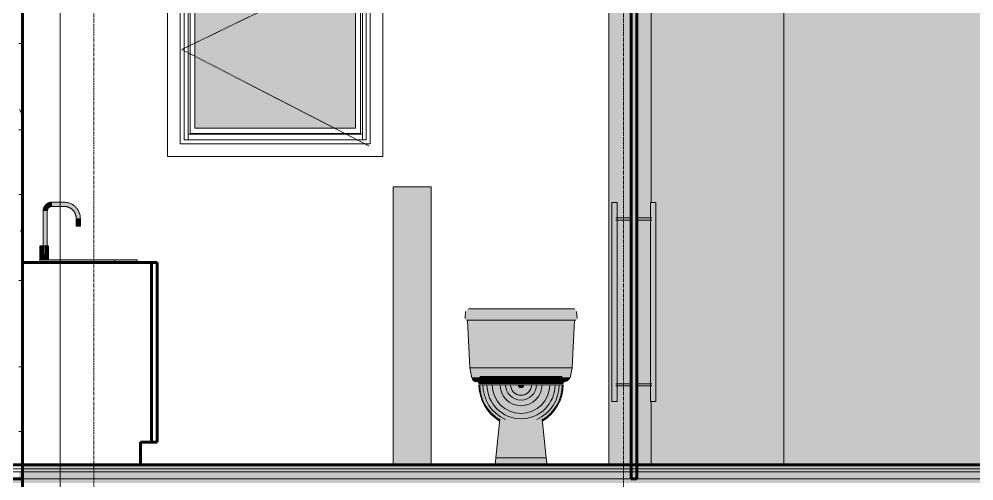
# Model space of a CAD drawing. Header units: inches. Extents: x -3207 to -1923, y -226 to 478.
# Drawn here: x -2540.9 to -2371, y 146.9 to 229.1 of the extents above; entities that cross this region are included whole.
import ezdxf

# ---------------------------------------------------------------- set-up
doc = ezdxf.new("R2010")
doc.units = ezdxf.units.IN
doc.header["$MEASUREMENT"] = 0
doc.linetypes.add('Dash 1_16_', pattern=[0.125, 0.0625, -0.0625])
doc.linetypes.add('Grid Line 1_2_', pattern=[0.875, 0.5, -0.125, 0.125, -0.125])
for name, color, linetype, lineweight in [('A-DOOR', 31, 'Continuous', 18), ('A-DOOR-1', 31, 'Continuous', 60), ('A-DOOR-2', 31, 'Continuous', 9), ('A-FLOR', 192, 'Continuous', 18), ('A-FLOR-1', 192, 'Continuous', 60), ('A-FLOR-LEVL-1', 51, 'Grid Line 1_2_', 9), ('A-FLOR-MCUT', 51, 'Continuous', 18), ('A-FLOR-PATT-1', 8, 'Continuous', 9), ('A-GLAZ', 151, 'Continuous', 18), ('A-GLAZ-1', 151, 'Continuous', 9), ('A-GLAZ-3', 151, 'Dash 1_16_', 9), ('A-WALL-PATT-1', 111, 'Continuous', 9), ('G-ANNO-SYMB-1', 111, 'Continuous', 9), ('I-WALL', 2, 'Continuous', 18), ('I-WALL-1', 2, 'Continuous', 60), ('P-SANR-FIXT', 6, 'Continuous', 9), ('Q-CASE', 31, 'Continuous', 9), ('Q-CASE-1', 31, 'Continuous', 60), ('S-GRID-1', 1, 'Grid Line 1_2_', 9)]:
    doc.layers.add(name, color=color, linetype=linetype, lineweight=lineweight)
pattern_1 = [(0, (-2625.466, 124.937), (0, 2.399), []), (315, (-2625.466, 124.937), (2.398506, 0), [3.393, -3.393]), (45, (-2625.466, 124.937), (2.398506, 0), [3.393, -3.393])]

# ---------------------------------------------------------------- blocks, each defined once
blk = doc.blocks.new('OD_CW_Base Cabinet - OD_CW_Base Cabinet-2149682-Section 12')
at = {"layer": 'Q-CASE-1'}
for p, q in [((-2517.34, 185.75), (-2540.34, 185.75)), ((-2540.34, 185.75), (-2540.34, 149.75)), ((-2516.34, 185.75), (-2517.34, 185.75)), ((-2517.34, 185.75), (-2517.34, 153.75)), ((-2517.34, 153.75), (-2517.34, 185.75)), ((-2516.34, 153.75), (-2516.34, 185.75)), ((-2519.34, 149.75), (-2519.34, 153.75)), ((-2519.34, 153.75), (-2517.34, 153.75)), ((-2517.34, 153.75), (-2516.34, 153.75)), ((-2540.34, 149.75), (-2519.34, 149.75))]:
    blk.add_line(p, q, dxfattribs=at)
blk = doc.blocks.new('M_Sink Vanity-Square - 500 x 440mm-2318085-Section 12')
at = {"layer": 'P-SANR-FIXT'}
for points in [[(-2536.65, 194.94), (-2535.9, 194.94), (-2535.79, 195.34), (-2535.49, 195.64), (-2535.09, 195.75), (-2535.09, 196.5), (-2535.87, 196.29), (-2536.44, 195.72), (-2536.61, 195.08)], [(-2532.9, 195.75), (-2532.9, 196.5), (-2535.09, 196.5), (-2535.09, 195.75), (-2533.24, 195.75)], [(-2530.06, 193.62), (-2530.02, 193.62), (-2530.24, 194.73), (-2530.88, 195.67), (-2531.82, 196.29), (-2532.9, 196.5), (-2532.9, 195.75), (-2532.05, 195.56), (-2531.38, 195.1), (-2530.94, 194.44), (-2530.77, 193.62), (-2530.17, 193.62)], [(-2536.09, 188.75), (-2535.9, 188.75), (-2535.9, 194.94), (-2536.65, 194.94), (-2536.64, 188.75), (-2536.11, 188.75)], [(-2530.4, 192.25), (-2530.02, 192.25), (-2530.02, 193.62), (-2530.77, 193.62), (-2530.77, 192.25), (-2530.48, 192.25)], [(-2537.21, 186.74), (-2536.46, 186.74), (-2536.47, 188.75), (-2537.19, 188.75), (-2537.21, 186.84)], [(-2535.71, 186.74), (-2535.73, 188.75), (-2536.46, 188.75), (-2536.46, 186.74), (-2535.73, 186.74)], [(-2536.31, 186.25), (-2535.71, 186.25), (-2535.73, 186.74), (-2537.21, 186.74), (-2537.19, 186.25), (-2536.42, 186.25)], [(-2537.21, 185.75), (-2534.71, 185.75), (-2534.71, 186.25), (-2537.21, 186.25)], [(-2524.15, 185.75), (-2523.89, 185.75), (-2523.89, 186.25), (-2534.71, 186.25), (-2534.71, 185.75), (-2528.7, 185.75)], [(-2521.14, 185.75), (-2519.89, 185.75), (-2519.89, 186.25), (-2523.89, 186.25), (-2523.89, 185.75), (-2521.24, 185.75)]]:
    blk.add_hatch(color=256, dxfattribs=at).paths.add_polyline_path(points, flags=0)
for p, q in [((-2532.9, 196.5), (-2535.09, 196.5)), ((-2535.09, 195.75), (-2532.9, 195.75)), ((-2536.65, 194.94), (-2536.65, 188.75)), ((-2535.9, 188.75), (-2535.9, 194.94)), ((-2530.77, 193.62), (-2530.77, 192.25)), ((-2530.02, 192.25), (-2530.77, 192.25)), ((-2530.02, 192.25), (-2530.02, 193.62)), ((-2537.21, 188.75), (-2537.21, 186.74)), ((-2537.21, 188.75), (-2537.21, 186.74)), ((-2537.19, 188.75), (-2537.19, 188.75)), ((-2537.19, 188.75), (-2536.46, 188.75)), ((-2536.46, 188.75), (-2535.73, 188.75)), ((-2535.73, 188.75), (-2535.73, 188.75)), ((-2535.71, 186.74), (-2535.71, 188.75)), ((-2535.71, 186.74), (-2535.71, 188.75)), ((-2537.21, 186.74), (-2537.21, 186.25)), ((-2537.21, 186.74), (-2535.71, 186.74)), ((-2537.21, 186.25), (-2537.21, 185.75)), ((-2537.21, 186.25), (-2534.71, 186.25)), ((-2535.71, 186.25), (-2535.71, 186.74)), ((-2534.71, 186.25), (-2523.89, 186.25)), ((-2523.89, 186.25), (-2519.89, 186.25)), ((-2523.89, 186.25), (-2523.89, 185.75)), ((-2519.89, 186.25), (-2519.89, 185.75))]:
    blk.add_line(p, q, dxfattribs=at)
at = {"layer": 'P-SANR-FIXT', "flags": 128}
for points in [[(-2535.09, 196.5), (-2535.15, 196.5), (-2535.21, 196.5), (-2535.27, 196.49), (-2535.34, 196.48), (-2535.4, 196.47), (-2535.46, 196.46), (-2535.52, 196.44), (-2535.58, 196.42), (-2535.64, 196.4), (-2535.7, 196.38), (-2535.75, 196.35), (-2535.81, 196.32), (-2535.86, 196.29), (-2535.92, 196.26), (-2535.97, 196.23), (-2536.02, 196.19), (-2536.07, 196.15), (-2536.12, 196.11), (-2536.16, 196.07), (-2536.21, 196.03), (-2536.25, 195.98), (-2536.29, 195.93), (-2536.33, 195.88), (-2536.37, 195.83), (-2536.4, 195.78), (-2536.43, 195.73), (-2536.46, 195.67), (-2536.49, 195.62), (-2536.52, 195.56), (-2536.54, 195.5), (-2536.56, 195.44), (-2536.58, 195.39), (-2536.6, 195.33), (-2536.61, 195.26), (-2536.63, 195.2), (-2536.64, 195.14), (-2536.64, 195.08), (-2536.65, 195.02), (-2536.65, 194.95), (-2536.65, 194.94)], [(-2535.9, 194.94), (-2535.9, 194.97), (-2535.9, 195), (-2535.89, 195.03), (-2535.89, 195.07), (-2535.88, 195.1), (-2535.88, 195.13), (-2535.87, 195.16), (-2535.86, 195.19), (-2535.85, 195.22), (-2535.84, 195.25), (-2535.82, 195.28), (-2535.81, 195.31), (-2535.79, 195.34), (-2535.78, 195.37), (-2535.76, 195.4), (-2535.74, 195.42), (-2535.72, 195.45), (-2535.7, 195.47), (-2535.68, 195.5), (-2535.65, 195.52), (-2535.63, 195.54), (-2535.6, 195.56), (-2535.58, 195.58), (-2535.55, 195.6), (-2535.53, 195.62), (-2535.5, 195.64), (-2535.47, 195.65), (-2535.44, 195.67), (-2535.41, 195.68), (-2535.38, 195.69), (-2535.35, 195.71), (-2535.32, 195.72), (-2535.29, 195.72), (-2535.26, 195.73), (-2535.22, 195.74), (-2535.19, 195.74), (-2535.16, 195.75), (-2535.13, 195.75), (-2535.1, 195.75), (-2535.09, 195.75)], [(-2530.02, 193.62), (-2530.03, 193.74), (-2530.03, 193.85), (-2530.04, 193.97), (-2530.06, 194.08), (-2530.08, 194.2), (-2530.11, 194.31), (-2530.14, 194.42), (-2530.17, 194.53), (-2530.21, 194.64), (-2530.25, 194.74), (-2530.3, 194.85), (-2530.35, 194.95), (-2530.4, 195.05), (-2530.46, 195.15), (-2530.53, 195.25), (-2530.59, 195.34), (-2530.66, 195.43), (-2530.74, 195.52), (-2530.82, 195.61), (-2530.9, 195.69), (-2530.98, 195.77), (-2531.07, 195.84), (-2531.16, 195.91), (-2531.25, 195.98), (-2531.35, 196.04), (-2531.44, 196.1), (-2531.54, 196.16), (-2531.65, 196.21), (-2531.75, 196.26), (-2531.86, 196.3), (-2531.97, 196.34), (-2532.07, 196.38), (-2532.19, 196.41), (-2532.3, 196.44), (-2532.41, 196.46), (-2532.52, 196.48), (-2532.64, 196.49), (-2532.75, 196.5), (-2532.87, 196.5), (-2532.9, 196.5)], [(-2532.9, 195.75), (-2532.81, 195.75), (-2532.73, 195.74), (-2532.64, 195.73), (-2532.56, 195.72), (-2532.48, 195.71), (-2532.39, 195.69), (-2532.31, 195.67), (-2532.23, 195.64), (-2532.15, 195.61), (-2532.07, 195.58), (-2531.99, 195.55), (-2531.92, 195.51), (-2531.84, 195.47), (-2531.77, 195.43), (-2531.7, 195.38), (-2531.63, 195.33), (-2531.56, 195.28), (-2531.5, 195.22), (-2531.44, 195.17), (-2531.37, 195.11), (-2531.32, 195.04), (-2531.26, 194.98), (-2531.21, 194.91), (-2531.16, 194.84), (-2531.11, 194.77), (-2531.07, 194.7), (-2531.03, 194.63), (-2530.99, 194.55), (-2530.95, 194.47), (-2530.92, 194.4), (-2530.89, 194.32), (-2530.86, 194.23), (-2530.84, 194.15), (-2530.82, 194.07), (-2530.81, 193.99), (-2530.79, 193.9), (-2530.78, 193.82), (-2530.78, 193.73), (-2530.77, 193.65), (-2530.77, 193.62)]]:
    blk.add_lwpolyline(points, dxfattribs=at)
blk = doc.blocks.new('M_Toilet-Domestic-3D - M_Toilet-Domestic-3D-1093260-Section 12')
at = {"layer": 'P-SANR-FIXT'}
for points in [[(-2460.81, 175.77), (-2457.84, 175.77), (-2457.84, 177.04), (-2461.45, 177.04), (-2461.56, 175.77), (-2460.85, 175.77)], [(-2460.56, 177.04), (-2457.84, 177.04), (-2457.84, 177.5), (-2460.95, 177.49), (-2461.19, 177.44), (-2461.38, 177.25), (-2461.45, 177.04), (-2460.59, 177.04)], [(-2446.97, 177.04), (-2445.34, 177.04), (-2445.34, 177.5), (-2457.84, 177.5), (-2457.84, 177.04), (-2456.05, 177.04)], [(-2456.05, 175.77), (-2445.34, 175.77), (-2445.34, 177.04), (-2457.84, 177.04), (-2457.84, 175.77)], [(-2444.84, 177.04), (-2441.72, 177.04), (-2441.8, 177.27), (-2442, 177.44), (-2442.22, 177.49), (-2442.93, 177.5), (-2445.34, 177.49), (-2445.34, 177.04), (-2445.22, 177.04)], [(-2442.32, 175.77), (-2441.61, 175.77), (-2441.72, 177.04), (-2445.34, 177.04), (-2445.34, 175.77), (-2442.43, 175.77)], [(-2460.66, 175.5), (-2457.84, 175.52), (-2457.84, 175.77), (-2461.56, 175.77), (-2461.53, 175.63), (-2461.5, 175.58), (-2461.38, 175.51), (-2461.27, 175.5), (-2460.76, 175.5)], [(-2460.59, 167), (-2457.84, 167), (-2457.84, 175.5), (-2461.09, 175.49), (-2460.7, 167)], [(-2446.97, 175.5), (-2445.34, 175.52), (-2445.35, 175.77), (-2457.84, 175.77), (-2457.84, 175.5), (-2456.05, 175.5)], [(-2445.34, 167), (-2445.34, 175.5), (-2457.84, 175.5), (-2457.84, 167), (-2446.97, 167)], [(-2442.13, 175.5), (-2441.76, 175.52), (-2441.68, 175.58), (-2441.62, 175.67), (-2441.62, 175.77), (-2445.34, 175.77), (-2445.34, 175.5), (-2442.25, 175.5)], [(-2442.58, 167), (-2442.47, 167), (-2442.09, 175.5), (-2445.34, 175.5), (-2445.34, 167), (-2442.59, 167)], [(-2460.34, 165.24), (-2458.96, 165.24), (-2458.82, 165.5), (-2457.84, 165.5), (-2457.84, 167), (-2460.7, 167), (-2460.42, 165.65)], [(-2449, 165.5), (-2445.34, 165.5), (-2445.34, 167), (-2457.84, 167), (-2457.84, 165.5), (-2449.71, 165.5)], [(-2442.83, 165.24), (-2442.47, 167), (-2445.34, 167), (-2445.34, 165.5), (-2444.34, 165.5), (-2444.21, 165.24), (-2442.97, 165.24)], [(-2459.27, 164.5), (-2459.09, 164.52), (-2459.07, 165.04), (-2458.96, 165.24), (-2460.34, 165.24), (-2460.12, 164.84), (-2459.91, 164.68), (-2459.77, 164.59), (-2459.28, 164.5)], [(-2458.94, 164.25), (-2458.91, 164.25), (-2458.91, 165), (-2459.09, 164.99), (-2459.09, 164.25)], [(-2458.91, 165), (-2458.67, 165.5), (-2458.84, 165.5), (-2459.08, 165), (-2458.91, 165)], [(-2458.37, 165), (-2458.14, 165.5), (-2458.67, 165.5), (-2458.91, 165), (-2458.37, 165)], [(-2458.91, 164.25), (-2458.37, 164.25), (-2458.37, 165), (-2458.91, 164.99), (-2458.91, 164.59)], [(-2457.84, 165), (-2457.64, 165), (-2457.42, 165.5), (-2458.14, 165.5), (-2458.37, 165)], [(-2458.25, 164.25), (-2457.65, 164.25), (-2457.65, 165), (-2458.37, 164.99), (-2458.37, 164.25), (-2458.33, 164.25)], [(-2456.71, 164.25), (-2456.71, 165), (-2457.65, 164.99), (-2457.65, 164.25), (-2456.75, 164.25)], [(-2456.71, 165), (-2456.5, 165.5), (-2457.42, 165.5), (-2457.64, 165), (-2456.71, 165)], [(-2455.33, 165), (-2455.32, 165.01), (-2455.13, 165.5), (-2456.5, 165.5), (-2456.71, 165), (-2456.05, 165)], [(-2456.43, 164.25), (-2455.33, 164.25), (-2455.33, 165), (-2456.71, 164.99), (-2456.71, 164.25), (-2456.51, 164.25)], [(-2455.33, 164.25), (-2454.33, 164.25), (-2454.33, 165), (-2455.33, 164.99), (-2455.33, 164.5)], [(-2454.32, 165), (-2454.17, 165.5), (-2455.13, 165.5), (-2455.32, 165), (-2454.33, 165)], [(-2454.33, 164.25), (-2453.46, 164.25), (-2453.46, 165), (-2454.33, 164.99), (-2454.33, 164.5)], [(-2453.46, 165), (-2453.35, 165.5), (-2454.17, 165.5), (-2454.32, 165), (-2453.46, 165)], [(-2452.09, 165), (-2452.09, 165), (-2452.04, 165.5), (-2453.35, 165.5), (-2453.46, 165)], [(-2452.09, 164.25), (-2452.09, 165), (-2453.46, 164.98), (-2453.46, 164.25), (-2452.29, 164.25)], [(-2451.51, 164.25), (-2451.09, 164.25), (-2451.1, 165), (-2452.09, 164.99), (-2452.07, 164.25), (-2451.59, 164.25)], [(-2451.51, 165), (-2451.09, 165), (-2451.13, 165.5), (-2452.04, 165.5), (-2452.07, 165), (-2452.04, 165)], [(-2451.09, 165), (-2449.71, 165), (-2449.82, 165.5), (-2451.13, 165.5), (-2451.09, 165.06)], [(-2451.09, 164.25), (-2449.71, 164.25), (-2449.71, 165), (-2451.09, 164.99), (-2451.09, 164.5)], [(-2449, 165), (-2448.85, 165), (-2449, 165.5), (-2449.82, 165.5), (-2449.71, 165)], [(-2448.85, 164.25), (-2448.85, 165), (-2449.71, 164.99), (-2449.71, 164.25), (-2448.95, 164.25)], [(-2448.85, 165), (-2447.85, 165), (-2448.04, 165.5), (-2449, 165.5), (-2448.85, 165)], [(-2447.85, 164.25), (-2447.85, 165), (-2448.85, 164.99), (-2448.85, 164.25), (-2447.88, 164.25)], [(-2447.85, 165), (-2446.46, 165), (-2446.68, 165.5), (-2448.04, 165.5), (-2447.87, 165.07)], [(-2446.89, 164.25), (-2446.46, 164.25), (-2446.46, 165), (-2447.85, 164.99), (-2447.85, 164.25), (-2446.97, 164.25)], [(-2446.46, 165), (-2445.53, 165), (-2445.76, 165.5), (-2446.68, 165.5), (-2446.49, 165.07)], [(-2445.53, 164.25), (-2445.53, 165), (-2446.46, 164.99), (-2446.46, 164.25), (-2445.6, 164.25)], [(-2444.8, 165), (-2445.04, 165.5), (-2445.76, 165.5), (-2445.53, 165), (-2445.34, 165)], [(-2444.8, 164.25), (-2444.8, 165), (-2445.53, 164.99), (-2445.52, 164.25), (-2444.85, 164.25)], [(-2444.8, 165), (-2444.26, 165), (-2444.51, 165.5), (-2445.04, 165.5), (-2444.82, 165.03)], [(-2444.26, 164.25), (-2444.26, 165), (-2444.8, 164.99), (-2444.8, 164.25), (-2444.47, 164.25)], [(-2444.26, 165), (-2444.09, 165), (-2444.36, 165.5), (-2444.51, 165.5), (-2444.26, 165)], [(-2444.23, 164.25), (-2444.09, 164.25), (-2444.09, 165), (-2444.26, 164.99), (-2444.26, 164.25)], [(-2451.06, 157.69), (-2450.92, 157.71), (-2450.2, 157.72), (-2449.7, 157.79), (-2449.58, 157.78), (-2448.79, 157.87), (-2448.19, 158.12), (-2446.79, 159.2), (-2445.71, 160.61), (-2445.03, 162.24), (-2444.8, 164), (-2445.53, 164), (-2445.77, 162.29), (-2446.49, 160.72), (-2447.62, 159.42), (-2449.07, 158.49), (-2450.72, 158), (-2452.45, 158), (-2454.1, 158.49), (-2455.56, 159.42), (-2456.7, 160.75), (-2457.4, 162.29), (-2457.65, 164), (-2458.37, 164), (-2458.13, 162.21), (-2457.47, 160.61), (-2456.39, 159.2), (-2454.98, 158.12), (-2454.35, 157.86), (-2452.91, 157.71), (-2451.51, 157.69)], [(-2452.45, 158), (-2450.72, 158), (-2449.07, 158.49), (-2447.62, 159.42), (-2446.49, 160.72), (-2445.77, 162.29), (-2445.53, 164), (-2446.46, 164), (-2446.67, 162.56), (-2447.27, 161.23), (-2448.25, 160.11), (-2449.46, 159.34), (-2450.86, 158.92), (-2452.32, 158.92), (-2453.72, 159.34), (-2454.98, 160.16), (-2455.9, 161.23), (-2456.51, 162.56), (-2456.71, 164), (-2457.65, 164), (-2457.4, 162.29), (-2456.68, 160.72), (-2455.56, 159.42), (-2454.1, 158.49), (-2452.98, 158.16)], [(-2450.94, 158.92), (-2450.86, 158.92), (-2449.46, 159.34), (-2448.2, 160.16), (-2447.27, 161.23), (-2446.67, 162.56), (-2446.46, 164), (-2447.85, 164), (-2448.07, 162.72), (-2448.75, 161.57), (-2449.73, 160.76), (-2450.94, 160.32), (-2452.24, 160.32), (-2453.49, 160.79), (-2454.46, 161.62), (-2455.1, 162.73), (-2455.33, 164), (-2456.71, 164), (-2456.51, 162.56), (-2455.9, 161.23), (-2454.94, 160.13), (-2453.72, 159.34), (-2452.32, 158.92), (-2451.51, 158.92)], [(-2450.96, 160.32), (-2450.92, 160.32), (-2449.68, 160.79), (-2448.71, 161.62), (-2448.07, 162.73), (-2447.85, 164), (-2448.85, 164), (-2449.08, 162.91), (-2449.65, 162.06), (-2450.54, 161.47), (-2451.59, 161.26), (-2452.64, 161.47), (-2453.52, 162.06), (-2454.13, 163), (-2454.33, 164), (-2455.33, 164), (-2455.1, 162.72), (-2454.41, 161.56), (-2453.43, 160.75), (-2452.21, 160.32), (-2451.04, 160.32)], [(-2451.59, 161.26), (-2450.54, 161.47), (-2449.65, 162.06), (-2449.05, 163), (-2448.85, 164), (-2449.71, 164), (-2449.91, 163.17), (-2450.42, 162.54), (-2451.21, 162.17), (-2452, 162.17), (-2452.75, 162.54), (-2453.28, 163.22), (-2453.46, 164), (-2454.33, 164), (-2454.12, 162.95), (-2453.52, 162.06), (-2452.64, 161.47), (-2451.76, 161.3)], [(-2451.32, 162.17), (-2451.17, 162.17), (-2450.42, 162.54), (-2449.9, 163.19), (-2449.71, 164), (-2451.09, 164), (-2451.23, 163.65), (-2451.59, 163.5), (-2451.94, 163.65), (-2452.09, 164), (-2453.46, 164), (-2453.26, 163.17), (-2452.75, 162.54), (-2451.99, 162.17), (-2451.36, 162.17)], [(-2451.59, 163.5), (-2451.23, 163.65), (-2451.1, 164), (-2452.09, 164), (-2451.94, 163.65), (-2451.68, 163.54)], [(-2456.09, 151), (-2447.09, 151), (-2447.84, 157.72), (-2447.91, 157.72), (-2448.06, 157.86), (-2448.42, 157.84), (-2448.73, 157.87), (-2449.07, 157.84), (-2450.26, 157.71), (-2452.91, 157.71), (-2453.47, 157.79), (-2453.59, 157.78), (-2454.47, 157.87), (-2454.75, 157.84), (-2455.11, 157.86), (-2455.27, 157.72), (-2455.35, 157.72), (-2456.05, 151.36)], [(-2446.95, 149.75), (-2447.09, 151), (-2456.09, 151), (-2456.22, 149.75), (-2446.97, 149.75)]]:
    blk.add_hatch(color=256, dxfattribs=at).paths.add_polyline_path(points, flags=0)
h = blk.add_hatch(color=256, dxfattribs=at)
h.paths.add_polyline_path([(-2443.59, 164.55), (-2443.34, 164.62), (-2443.02, 164.88), (-2442.83, 165.24), (-2444.21, 165.24), (-2444.09, 164.97), (-2444.09, 164.5), (-2443.77, 164.52), (-2443.53, 164.58), (-2443.58, 164.55)], flags=0)
h.paths.add_polyline_path([(-2443.83, 164.5), (-2443.7, 164.52), (-2443.85, 164.51), (-2443.83, 164.5)], flags=0)
h = blk.add_hatch(color=256, dxfattribs=at)
h.paths.add_polyline_path([(-2447.8, 157.58), (-2447.27, 157.87), (-2445.97, 159.03), (-2444.92, 160.6), (-2444.3, 162.25), (-2444.09, 164), (-2444.26, 164), (-2444.49, 162.21), (-2445.1, 160.6), (-2446.1, 159.14), (-2447.43, 157.97), (-2447.91, 157.72), (-2447.82, 157.71)], flags=0)
h.paths.add_polyline_path([(-2455.37, 157.58), (-2455.34, 157.72), (-2455.27, 157.72), (-2455.75, 157.97), (-2457.11, 159.2), (-2458.08, 160.61), (-2458.7, 162.25), (-2458.91, 164), (-2459.09, 164), (-2458.87, 162.21), (-2458.23, 160.51), (-2457.2, 159.03), (-2455.85, 157.83), (-2455.75, 157.78)], flags=0)
h = blk.add_hatch(color=256, dxfattribs=at)
h.paths.add_polyline_path([(-2455.27, 157.72), (-2455.11, 157.86), (-2454.75, 157.84), (-2454.44, 157.87), (-2454.39, 157.87), (-2454.98, 158.12), (-2456.39, 159.2), (-2457.49, 160.67), (-2458.15, 162.29), (-2458.37, 164), (-2458.91, 164), (-2458.68, 162.21), (-2458.07, 160.6), (-2457.07, 159.14), (-2455.75, 157.97), (-2455.34, 157.76)], flags=0)
h.paths.add_polyline_path([(-2447.91, 157.72), (-2447.43, 157.97), (-2446.06, 159.2), (-2445.07, 160.67), (-2444.47, 162.25), (-2444.26, 164), (-2444.8, 164), (-2445.06, 162.17), (-2445.72, 160.6), (-2446.79, 159.2), (-2448.19, 158.12), (-2448.82, 157.86), (-2448.7, 157.87), (-2448.42, 157.84), (-2448.06, 157.86), (-2447.95, 157.75)], flags=0)
for p, q in [((-2461.45, 177.04), (-2461.56, 175.77)), ((-2460.59, 177.5), (-2460.59, 177.47)), ((-2445.34, 177.5), (-2457.84, 177.5)), ((-2442.59, 177.47), (-2442.59, 177.5)), ((-2441.61, 175.77), (-2441.72, 177.04)), ((-2461.09, 175.5), (-2460.7, 167)), ((-2457.84, 175.5), (-2445.34, 175.5)), ((-2442.47, 167), (-2442.09, 175.5)), ((-2460.7, 167), (-2460.34, 165.24)), ((-2460.7, 167), (-2457.84, 167)), ((-2457.84, 167), (-2445.34, 167)), ((-2445.34, 167), (-2442.47, 167)), ((-2442.83, 165.24), (-2442.47, 167)), ((-2460.34, 165.24), (-2458.98, 165.24)), ((-2459.09, 165), (-2458.91, 165)), ((-2459.09, 164.25), (-2459.09, 165)), ((-2458.91, 164.99), (-2459.09, 164.99)), ((-2459.08, 165), (-2458.84, 165.5)), ((-2458.91, 165), (-2458.67, 165.5)), ((-2458.91, 165), (-2458.37, 165)), ((-2458.37, 164.99), (-2458.91, 164.99)), ((-2458.91, 164.25), (-2458.91, 164.99)), ((-2458.84, 165.5), (-2458.67, 165.5)), ((-2458.67, 165.5), (-2458.14, 165.5)), ((-2458.37, 165), (-2458.14, 165.5)), ((-2458.37, 165), (-2457.65, 165)), ((-2457.65, 164.99), (-2458.37, 164.99)), ((-2458.37, 164.25), (-2458.37, 164.99)), ((-2458.14, 165.5), (-2457.42, 165.5)), ((-2457.65, 165), (-2456.71, 165)), ((-2457.65, 164.25), (-2457.65, 165)), ((-2456.71, 164.99), (-2457.65, 164.99)), ((-2457.64, 165), (-2457.42, 165.5)), ((-2457.42, 165.5), (-2456.5, 165.5)), ((-2456.71, 165), (-2456.5, 165.5)), ((-2456.71, 165), (-2455.33, 165)), ((-2455.33, 164.99), (-2456.71, 164.99)), ((-2456.71, 164.25), (-2456.71, 164.99)), ((-2456.5, 165.5), (-2455.13, 165.5)), ((-2454.33, 164.99), (-2455.33, 164.99)), ((-2455.33, 164.25), (-2455.33, 164.99)), ((-2455.32, 165), (-2455.13, 165.5)), ((-2455.32, 165), (-2454.33, 165)), ((-2455.13, 165.5), (-2454.17, 165.5)), ((-2453.46, 164.99), (-2454.33, 164.99)), ((-2454.33, 164.25), (-2454.33, 164.99)), ((-2454.32, 165), (-2454.17, 165.5)), ((-2454.32, 165), (-2453.46, 165)), ((-2454.17, 165.5), (-2453.35, 165.5)), ((-2453.46, 165), (-2453.35, 165.5)), ((-2453.46, 165), (-2452.09, 165)), ((-2452.09, 164.99), (-2453.46, 164.99)), ((-2453.46, 164.25), (-2453.46, 164.99)), ((-2453.35, 165.5), (-2452.04, 165.5)), ((-2452.09, 165), (-2452.04, 165.5)), ((-2452.09, 165), (-2451.09, 165)), ((-2451.09, 164.99), (-2452.09, 164.99)), ((-2452.09, 164.25), (-2452.09, 164.99)), ((-2452.04, 165.5), (-2451.13, 165.5)), ((-2451.09, 165), (-2451.13, 165.5)), ((-2451.13, 165.5), (-2449.82, 165.5)), ((-2451.09, 165), (-2449.71, 165)), ((-2449.71, 164.99), (-2451.09, 164.99)), ((-2451.09, 164.25), (-2451.09, 164.99)), ((-2449.71, 165), (-2449.82, 165.5)), ((-2449.82, 165.5), (-2449, 165.5)), ((-2449.71, 165), (-2448.85, 165)), ((-2448.85, 164.99), (-2449.71, 164.99)), ((-2449.71, 164.25), (-2449.71, 164.99)), ((-2448.85, 165), (-2449, 165.5)), ((-2449, 165.5), (-2448.04, 165.5)), ((-2448.85, 165), (-2447.85, 165)), ((-2447.85, 164.99), (-2448.85, 164.99)), ((-2448.85, 164.25), (-2448.85, 164.99)), ((-2447.85, 165), (-2448.04, 165.5)), ((-2448.04, 165.5), (-2446.68, 165.5)), ((-2447.85, 165), (-2446.46, 165)), ((-2447.85, 164.25), (-2447.85, 165)), ((-2446.46, 164.99), (-2447.85, 164.99)), ((-2446.46, 165), (-2446.68, 165.5)), ((-2446.68, 165.5), (-2445.76, 165.5)), ((-2446.46, 165), (-2445.53, 165)), ((-2446.46, 164.25), (-2446.46, 165)), ((-2445.53, 164.99), (-2446.46, 164.99)), ((-2445.53, 165), (-2445.76, 165.5)), ((-2445.76, 165.5), (-2445.04, 165.5)), ((-2445.53, 165), (-2444.8, 165)), ((-2445.53, 164.25), (-2445.53, 165)), ((-2444.8, 164.99), (-2445.53, 164.99)), ((-2444.8, 165), (-2445.04, 165.5)), ((-2445.04, 165.5), (-2444.51, 165.5)), ((-2444.8, 165), (-2444.26, 165)), ((-2444.26, 164.99), (-2444.8, 164.99)), ((-2444.8, 164.25), (-2444.8, 164.99)), ((-2444.26, 165), (-2444.51, 165.5)), ((-2444.51, 165.5), (-2444.34, 165.5)), ((-2444.09, 165), (-2444.34, 165.5)), ((-2444.26, 165), (-2444.09, 165)), ((-2444.09, 164.99), (-2444.26, 164.99)), ((-2444.26, 164.25), (-2444.26, 164.99)), ((-2444.19, 165.24), (-2442.83, 165.24)), ((-2444.09, 164.25), (-2444.09, 165)), ((-2458.91, 164.25), (-2459.09, 164.25)), ((-2459.09, 164), (-2458.91, 164)), ((-2458.37, 164.25), (-2458.91, 164.25)), ((-2458.91, 164), (-2458.37, 164)), ((-2457.65, 164.25), (-2458.37, 164.25)), ((-2458.37, 164), (-2457.65, 164)), ((-2456.71, 164.25), (-2457.65, 164.25)), ((-2457.65, 164), (-2456.71, 164)), ((-2455.33, 164.25), (-2456.71, 164.25)), ((-2456.71, 164), (-2455.33, 164)), ((-2454.33, 164.25), (-2455.33, 164.25)), ((-2455.33, 164), (-2454.33, 164)), ((-2453.46, 164.25), (-2454.33, 164.25)), ((-2454.33, 164), (-2453.46, 164)), ((-2452.09, 164.25), (-2453.46, 164.25)), ((-2453.46, 164), (-2452.09, 164)), ((-2451.09, 164.25), (-2452.09, 164.25)), ((-2452.09, 164), (-2451.59, 164)), ((-2451.59, 164), (-2451.09, 164)), ((-2449.71, 164.25), (-2451.09, 164.25)), ((-2451.09, 164), (-2449.71, 164)), ((-2448.85, 164.25), (-2449.71, 164.25)), ((-2449.71, 164), (-2448.85, 164)), ((-2447.85, 164.25), (-2448.85, 164.25)), ((-2448.85, 164), (-2447.85, 164)), ((-2446.46, 164.25), (-2447.85, 164.25)), ((-2447.85, 164), (-2446.46, 164)), ((-2445.53, 164.25), (-2446.46, 164.25)), ((-2446.46, 164), (-2445.53, 164)), ((-2444.8, 164.25), (-2445.53, 164.25)), ((-2445.53, 164), (-2444.8, 164)), ((-2444.26, 164.25), (-2444.8, 164.25)), ((-2444.8, 164), (-2444.26, 164)), ((-2444.09, 164.25), (-2444.26, 164.25)), ((-2444.26, 164), (-2444.09, 164)), ((-2455.34, 157.87), (-2456.09, 151)), ((-2447.09, 151), (-2447.84, 157.87)), ((-2456.09, 151), (-2456.22, 149.75)), ((-2455.87, 151), (-2456.09, 151)), ((-2456.09, 151), (-2455.87, 151)), ((-2455.23, 151), (-2455.87, 151)), ((-2455.87, 151), (-2455.23, 151)), ((-2454.23, 151), (-2455.23, 151)), ((-2455.23, 151), (-2454.23, 151)), ((-2452.98, 151), (-2454.23, 151)), ((-2454.23, 151), (-2452.98, 151)), ((-2451.59, 151), (-2452.98, 151)), ((-2452.98, 151), (-2451.59, 151)), ((-2450.2, 151), (-2451.59, 151)), ((-2451.59, 151), (-2447.31, 151)), ((-2448.94, 151), (-2450.2, 151)), ((-2447.95, 151), (-2448.94, 151)), ((-2447.31, 151), (-2447.95, 151)), ((-2447.09, 151), (-2447.31, 151)), ((-2447.31, 151), (-2447.09, 151)), ((-2446.95, 149.75), (-2447.09, 151))]:
    blk.add_line(p, q, dxfattribs=at)
at = {"layer": 'P-SANR-FIXT', "flags": 128}
for points in [[(-2457.84, 177.5), (-2457.96, 177.5), (-2458.09, 177.5), (-2458.21, 177.5), (-2458.33, 177.5), (-2458.46, 177.5), (-2458.58, 177.5), (-2458.7, 177.5), (-2458.82, 177.5), (-2458.93, 177.5), (-2459.05, 177.5), (-2459.16, 177.5), (-2459.28, 177.5), (-2459.39, 177.5), (-2459.49, 177.5), (-2459.6, 177.5), (-2459.7, 177.5), (-2459.8, 177.5), (-2459.89, 177.5), (-2459.98, 177.5), (-2460.07, 177.5), (-2460.16, 177.5), (-2460.24, 177.5), (-2460.32, 177.5), (-2460.39, 177.5), (-2460.46, 177.5), (-2460.52, 177.5), (-2460.59, 177.5), (-2460.64, 177.5), (-2460.69, 177.5), (-2460.74, 177.5), (-2460.78, 177.5), (-2460.82, 177.5), (-2460.86, 177.5), (-2460.88, 177.5), (-2460.91, 177.5), (-2460.93, 177.5), (-2460.94, 177.5), (-2460.95, 177.5), (-2460.95, 177.5), (-2460.95, 177.5)], [(-2442.22, 177.5), (-2442.22, 177.5), (-2442.23, 177.5), (-2442.24, 177.5), (-2442.26, 177.5), (-2442.28, 177.5), (-2442.31, 177.5), (-2442.34, 177.5), (-2442.38, 177.5), (-2442.42, 177.5), (-2442.47, 177.5), (-2442.52, 177.5), (-2442.57, 177.5), (-2442.63, 177.5), (-2442.7, 177.5), (-2442.76, 177.5), (-2442.84, 177.5), (-2442.91, 177.5), (-2442.99, 177.5), (-2443.08, 177.5), (-2443.17, 177.5), (-2443.26, 177.5), (-2443.35, 177.5), (-2443.45, 177.5), (-2443.55, 177.5), (-2443.65, 177.5), (-2443.76, 177.5), (-2443.87, 177.5), (-2443.98, 177.5), (-2444.09, 177.5), (-2444.21, 177.5), (-2444.32, 177.5), (-2444.44, 177.5), (-2444.56, 177.5), (-2444.68, 177.5), (-2444.81, 177.5), (-2444.93, 177.5), (-2445.05, 177.5), (-2445.18, 177.5), (-2445.3, 177.5), (-2445.34, 177.5)], [(-2461.31, 175.5), (-2461.31, 175.5), (-2461.3, 175.5), (-2461.29, 175.5), (-2461.27, 175.5), (-2461.24, 175.5), (-2461.21, 175.5), (-2461.18, 175.5), (-2461.14, 175.5), (-2461.09, 175.5), (-2461.04, 175.5), (-2460.98, 175.5), (-2460.92, 175.5), (-2460.85, 175.5), (-2460.78, 175.5), (-2460.71, 175.5), (-2460.63, 175.5), (-2460.54, 175.5), (-2460.45, 175.5), (-2460.36, 175.5), (-2460.26, 175.5), (-2460.16, 175.5), (-2460.05, 175.5), (-2459.94, 175.5), (-2459.83, 175.5), (-2459.72, 175.5), (-2459.6, 175.5), (-2459.48, 175.5), (-2459.35, 175.5), (-2459.23, 175.5), (-2459.1, 175.5), (-2458.97, 175.5), (-2458.83, 175.5), (-2458.7, 175.5), (-2458.56, 175.5), (-2458.43, 175.5), (-2458.29, 175.5), (-2458.15, 175.5), (-2458.01, 175.5), (-2457.87, 175.5), (-2457.84, 175.5)], [(-2445.34, 175.5), (-2445.2, 175.5), (-2445.06, 175.5), (-2444.92, 175.5), (-2444.78, 175.5), (-2444.65, 175.5), (-2444.51, 175.5), (-2444.38, 175.5), (-2444.24, 175.5), (-2444.11, 175.5), (-2443.98, 175.5), (-2443.86, 175.5), (-2443.73, 175.5), (-2443.61, 175.5), (-2443.49, 175.5), (-2443.37, 175.5), (-2443.26, 175.5), (-2443.15, 175.5), (-2443.04, 175.5), (-2442.94, 175.5), (-2442.84, 175.5), (-2442.75, 175.5), (-2442.66, 175.5), (-2442.57, 175.5), (-2442.49, 175.5), (-2442.41, 175.5), (-2442.34, 175.5), (-2442.27, 175.5), (-2442.21, 175.5), (-2442.15, 175.5), (-2442.1, 175.5), (-2442.05, 175.5), (-2442.01, 175.5), (-2441.97, 175.5), (-2441.94, 175.5), (-2441.91, 175.5), (-2441.89, 175.5), (-2441.87, 175.5), (-2441.86, 175.5), (-2441.86, 175.5), (-2441.86, 175.5)], [(-2459.37, 164.5), (-2459.37, 164.5), (-2459.37, 164.5), (-2459.36, 164.5), (-2459.35, 164.5), (-2459.34, 164.5), (-2459.33, 164.5), (-2459.31, 164.5), (-2459.3, 164.5), (-2459.28, 164.5), (-2459.25, 164.5), (-2459.23, 164.5), (-2459.2, 164.5), (-2459.17, 164.5), (-2459.14, 164.5), (-2459.11, 164.5)], [(-2444.08, 164.5), (-2444.04, 164.5), (-2444.01, 164.5), (-2443.98, 164.5), (-2443.95, 164.5), (-2443.93, 164.5), (-2443.9, 164.5), (-2443.88, 164.5), (-2443.86, 164.5), (-2443.85, 164.5), (-2443.83, 164.5), (-2443.82, 164.5), (-2443.81, 164.5), (-2443.81, 164.5), (-2443.8, 164.5), (-2443.8, 164.5), (-2443.8, 164.5)]]:
    blk.add_lwpolyline(points, dxfattribs=at)
at = {"layer": 'P-SANR-FIXT'}
for radius, start, end in [(7.5, 180, 239.5183), (7.33, 180, 239.6408), (6.79, 180, 245.7328), (6.06, 180, 0), (5.13, 180, 0), (3.74, 180, 0), (2.74, 180, 0), (1.87, 180, 0), (0.5, 180, 0), (6.79, 294.2672, 0), (7.33, 300.3592, 0), (7.5, 300.4817, 0)]:
    blk.add_arc((-2451.59, 164), radius, start, end, dxfattribs=at)
for points, knots in [([(-2442.07, 177.48), (-2442.08, 177.48), (-2442.13, 177.49), (-2442.18, 177.5), (-2442.22, 177.5)], [-0.1938937, -0.1938937, -0.1938937, -0.1938937, -0.1666667, 0, 0, 0, 0]), ([(-2460.26, 165.03), (-2460.24, 165), (-2460.21, 164.94), (-2460.14, 164.86), (-2460.07, 164.78), (-2459.98, 164.71), (-2459.89, 164.64), (-2459.8, 164.59), (-2459.7, 164.55), (-2459.63, 164.53), (-2459.59, 164.52)], [0.1752548, 0.1752548, 0.1752548, 0.1752548, 0.25, 0.3333333, 0.4166667, 0.5, 0.5833333, 0.6666667, 0.75, 0.8333333, 0.8333333, 0.8333333, 0.8333333])]:
    blk.add_open_spline(points, degree=3, knots=knots, dxfattribs=at)
blk = doc.blocks.new('Window-Casement-Andersen-A_Series - 35-1_4_ x 35-1_4_-2097275-Section 12')
at = {"layer": 'A-GLAZ'}
blk.add_hatch(color=256, dxfattribs=at).paths.add_polyline_path([(-2619.51, 209.68), (-2613.84, 209.68), (-2613.84, 237.5), (-2642.46, 237.5), (-2642.46, 209.68), (-2637.67, 209.68)], flags=0)
at = {"layer": 'A-GLAZ-1'}
for p, q in [((-2608.99, 242.34), (-2647.31, 242.34)), ((-2647.31, 242.34), (-2647.31, 204.63)), ((-2608.99, 204.63), (-2608.99, 242.34)), ((-2645.06, 206.88), (-2645.06, 240.09)), ((-2645.06, 240.09), (-2611.24, 240.09)), ((-2611.24, 240.09), (-2611.24, 206.88)), ((-2644.34, 239.38), (-2611.96, 239.38)), ((-2644.34, 207.59), (-2644.34, 239.38)), ((-2643.66, 207.59), (-2643.66, 238.7)), ((-2643.66, 238.7), (-2612.64, 238.7)), ((-2643.3, 208.74), (-2643.3, 238.34)), ((-2643.3, 238.34), (-2612.99, 238.34)), ((-2612.99, 238.34), (-2612.99, 208.74)), ((-2612.64, 238.7), (-2612.64, 207.59)), ((-2611.96, 239.38), (-2611.96, 207.59)), ((-2642.46, 209.68), (-2642.46, 237.5)), ((-2642.46, 237.5), (-2613.84, 237.5)), ((-2613.84, 237.5), (-2613.84, 209.68)), ((-2613.84, 209.68), (-2642.46, 209.68)), ((-2611.96, 207.59), (-2644.34, 207.59)), ((-2643.66, 208.64), (-2612.64, 208.64)), ((-2643.3, 208.74), (-2612.99, 208.74)), ((-2611.24, 206.88), (-2645.06, 206.88)), ((-2647.31, 204.63), (-2608.99, 204.63))]:
    blk.add_line(p, q, dxfattribs=at)
at = {"layer": 'A-GLAZ-3'}
for p, q in [((-2611.49, 239.83), (-2644.79, 223.71)), ((-2644.79, 223.71), (-2611.49, 206.54))]:
    blk.add_line(p, q, dxfattribs=at)
blk = doc.blocks.new('Generic Models 251 - Generic Models 251-2102961-Section 12')
at = {"layer": 'Q-CASE'}
for points in [[(-2404.84, 149.75), (-2404.84, 245.75), (-2428.84, 245.75), (-2428.84, 232.23), (-2428.44, 232.23), (-2428.44, 196.46), (-2427.58, 196.46), (-2427.59, 161.03), (-2428.44, 161.03), (-2428.44, 149.75), (-2419.72, 149.75)], [(-2362.84, 149.75), (-2362.84, 245.75), (-2404.84, 245.75), (-2404.84, 149.75), (-2371.08, 149.75)], [(-2362.84, 149.75), (-2338.84, 149.75), (-2338.84, 245.75), (-2362.84, 245.75), (-2362.84, 157.77)]]:
    blk.add_hatch(color=256, dxfattribs=at).paths.add_polyline_path(points, flags=0)
for p, q in [((-2428.84, 245.75), (-2404.84, 245.75)), ((-2404.84, 245.75), (-2362.84, 245.75)), ((-2404.84, 149.75), (-2404.84, 245.75))]:
    blk.add_line(p, q, dxfattribs=at)
at = {"layer": 'Q-CASE-1'}
for p, q in [((-2338.84, 245.75), (-2362.84, 245.75)), ((-2362.84, 245.75), (-2362.84, 149.75)), ((-2338.84, 149.75), (-2338.84, 245.75)), ((-2362.84, 149.75), (-2338.84, 149.75))]:
    blk.add_line(p, q, dxfattribs=at)
blk = doc.blocks.new('Sliding_Door_Pocket_door_-_Wood_8628 - 1_00mx2_00m-2103771-Section 12')
at = {"layer": 'A-DOOR'}
h = blk.add_hatch(color=256, dxfattribs=at)
h.paths.add_polyline_path([(-2435.98, 230.86), (-2432.18, 230.86), (-2432.18, 231.25), (-2435.59, 231.25), (-2435.59, 232.23), (-2435.98, 232.23), (-2435.98, 231.25)], flags=0)
h.paths.add_polyline_path([(-2429.46, 230.86), (-2428.44, 230.86), (-2428.44, 232.23), (-2428.84, 232.23), (-2428.84, 231.25), (-2430.81, 231.25), (-2430.81, 230.86)], flags=0)
for points in [[(-2431, 149.75), (-2431, 231.25), (-2431.99, 231.25), (-2431.99, 149.75)], [(-2435.41, 161.03), (-2434.94, 161.03), (-2434.94, 196.46), (-2435.41, 196.46), (-2435.41, 163.29)], [(-2434.48, 161.03), (-2434.47, 161.03), (-2434.48, 163.83), (-2434.5, 163.88), (-2434.51, 164.03), (-2434.47, 164.23), (-2434.49, 193.37), (-2434.5, 193.41), (-2434.51, 193.56), (-2434.47, 193.9), (-2434.48, 196.46), (-2434.94, 196.46), (-2434.94, 161.03), (-2434.53, 161.03)], [(-2428.38, 161.03), (-2428.05, 161.03), (-2428.05, 196.46), (-2428.52, 196.46), (-2428.5, 193.66), (-2428.49, 193.61), (-2428.48, 193.46), (-2428.52, 193.31), (-2428.51, 164.13), (-2428.49, 164.08), (-2428.48, 163.93), (-2428.52, 163.74), (-2428.51, 161.03), (-2428.44, 161.03)], [(-2427.58, 161.03), (-2427.59, 196.46), (-2428.05, 196.46), (-2428.05, 161.03), (-2427.59, 161.03)], [(-2431.99, 193.51), (-2431.99, 194.3), (-2432.14, 194.3), (-2432.14, 193.51)], [(-2430.84, 193.51), (-2430.84, 194.3), (-2431, 194.3), (-2431, 193.51)], [(-2432.18, 193.51), (-2432.14, 193.51), (-2432.15, 193.71), (-2434.47, 193.7), (-2434.51, 193.51), (-2433.35, 193.51)], [(-2434.47, 193.31), (-2432.14, 193.32), (-2432.14, 193.51), (-2434.51, 193.51), (-2434.49, 193.37), (-2434.47, 193.31)], [(-2432.14, 192.72), (-2431.99, 192.72), (-2431.99, 193.51), (-2432.14, 193.51), (-2432.14, 192.75)], [(-2430.84, 192.72), (-2430.84, 193.51), (-2431, 193.51), (-2431, 192.72)], [(-2428.5, 193.51), (-2428.47, 193.51), (-2428.5, 193.66), (-2428.52, 193.71), (-2430.84, 193.7), (-2430.84, 193.51), (-2428.51, 193.51)], [(-2430.81, 193.31), (-2428.51, 193.32), (-2428.47, 193.51), (-2430.84, 193.51), (-2430.84, 193.31)], [(-2432.18, 163.98), (-2432.14, 163.98), (-2432.14, 164.18), (-2434.47, 164.17), (-2434.51, 163.98), (-2433.35, 163.98)], [(-2434.47, 163.79), (-2432.14, 163.79), (-2432.14, 163.98), (-2434.51, 163.98), (-2434.49, 163.84), (-2434.47, 163.79)], [(-2432.14, 163.98), (-2431.99, 163.99), (-2431.99, 164.77), (-2432.14, 164.77), (-2432.14, 164.03)], [(-2431.99, 163.19), (-2431.99, 163.98), (-2432.14, 163.98), (-2432.14, 163.19)], [(-2430.84, 163.98), (-2430.84, 164.77), (-2431, 164.77), (-2431, 163.98)], [(-2431, 163.19), (-2430.84, 163.19), (-2430.84, 163.98), (-2431, 163.98), (-2431, 163.22)], [(-2430.84, 163.98), (-2428.47, 163.98), (-2428.5, 164.12), (-2428.52, 164.18), (-2430.84, 164.17), (-2430.84, 164.03)], [(-2430.84, 163.79), (-2428.51, 163.81), (-2428.47, 163.98), (-2430.84, 163.98), (-2430.84, 163.79)]]:
    blk.add_hatch(color=256, dxfattribs=at).paths.add_polyline_path(points, flags=0)
h = blk.add_hatch(color=256, dxfattribs=at)
h.paths.add_polyline_path([(-2435.98, 149.75), (-2432.18, 149.75), (-2432.18, 163.79), (-2434.47, 163.79), (-2434.48, 161.03), (-2435.41, 161.03), (-2435.4, 196.46), (-2434.47, 196.46), (-2434.47, 193.71), (-2432.18, 193.71), (-2432.18, 230.86), (-2435.98, 230.86), (-2435.98, 160.94)], flags=0)
h.paths.add_polyline_path([(-2432.18, 164.18), (-2432.18, 193.31), (-2434.47, 193.31), (-2434.47, 164.18), (-2433.35, 164.18)], flags=0)
h = blk.add_hatch(color=256, dxfattribs=at)
h.paths.add_polyline_path([(-2430.81, 149.75), (-2428.44, 149.75), (-2428.46, 161.03), (-2428.52, 161.03), (-2428.52, 163.79), (-2430.81, 163.79), (-2430.81, 160.94)], flags=0)
h.paths.add_polyline_path([(-2428.84, 164.18), (-2428.52, 164.18), (-2428.52, 193.31), (-2430.81, 193.31), (-2430.81, 164.18)], flags=0)
h.paths.add_polyline_path([(-2428.84, 193.71), (-2428.52, 193.71), (-2428.51, 196.46), (-2428.44, 196.46), (-2428.44, 230.86), (-2430.81, 230.86), (-2430.81, 193.71)], flags=0)
for p, q in [((-2435.98, 149.75), (-2435.98, 230.86)), ((-2432.18, 230.86), (-2432.18, 193.71)), ((-2430.81, 193.71), (-2430.81, 230.86)), ((-2428.44, 230.86), (-2428.44, 196.46)), ((-2432.18, 193.31), (-2432.18, 164.18)), ((-2430.81, 164.18), (-2430.81, 193.31)), ((-2432.18, 163.79), (-2432.18, 149.75)), ((-2430.81, 149.75), (-2430.81, 163.79)), ((-2428.44, 161.03), (-2428.44, 149.75))]:
    blk.add_line(p, q, dxfattribs=at)
at = {"layer": 'A-DOOR-1'}
for p, q in [((-2435.59, 232.23), (-2435.98, 232.23)), ((-2435.98, 232.23), (-2435.98, 230.86)), ((-2435.59, 231.25), (-2435.59, 232.23)), ((-2432.18, 231.25), (-2435.59, 231.25)), ((-2432.18, 230.86), (-2432.18, 231.25)), ((-2431, 231.25), (-2431.99, 231.25)), ((-2431.99, 231.25), (-2431.99, 147.25)), ((-2431, 147.25), (-2431, 231.25)), ((-2430.81, 231.25), (-2430.81, 230.86)), ((-2428.84, 231.25), (-2430.81, 231.25)), ((-2428.44, 232.23), (-2428.84, 232.23)), ((-2428.84, 232.23), (-2428.84, 231.25)), ((-2428.44, 230.86), (-2428.44, 232.23)), ((-2435.98, 230.86), (-2432.18, 230.86)), ((-2430.81, 230.86), (-2428.44, 230.86)), ((-2431.99, 147.25), (-2431, 147.25))]:
    blk.add_line(p, q, dxfattribs=at)
at = {"layer": 'A-DOOR-2'}
for p, q in [((-2435.41, 196.46), (-2435.41, 161.03)), ((-2435.41, 196.46), (-2434.94, 196.46)), ((-2434.94, 196.46), (-2434.47, 196.46)), ((-2434.47, 161.03), (-2434.47, 196.46)), ((-2428.52, 196.46), (-2428.52, 161.03)), ((-2428.52, 196.46), (-2428.05, 196.46)), ((-2428.05, 196.46), (-2427.58, 196.46)), ((-2427.58, 161.03), (-2427.58, 196.46)), ((-2431.99, 194.3), (-2432.14, 194.3)), ((-2432.14, 193.51), (-2432.14, 194.3)), ((-2430.84, 194.3), (-2431, 194.3)), ((-2430.84, 194.3), (-2430.84, 193.51)), ((-2432.14, 193.71), (-2434.7, 193.71)), ((-2434.7, 193.31), (-2432.14, 193.31)), ((-2432.14, 192.72), (-2432.14, 193.51)), ((-2432.14, 192.72), (-2431.99, 192.72)), ((-2431, 192.72), (-2430.84, 192.72)), ((-2428.29, 193.71), (-2430.84, 193.71)), ((-2430.84, 193.51), (-2430.84, 192.72)), ((-2430.84, 193.31), (-2428.29, 193.31)), ((-2432.14, 164.18), (-2434.7, 164.18)), ((-2434.7, 163.79), (-2432.14, 163.79)), ((-2431.99, 164.77), (-2432.14, 164.77)), ((-2432.14, 163.98), (-2432.14, 164.77)), ((-2432.14, 163.19), (-2432.14, 163.98)), ((-2432.14, 163.19), (-2431.99, 163.19)), ((-2430.84, 164.77), (-2431, 164.77)), ((-2431, 163.19), (-2430.84, 163.19)), ((-2430.84, 164.77), (-2430.84, 163.98)), ((-2428.29, 164.18), (-2430.84, 164.18)), ((-2430.84, 163.98), (-2430.84, 163.19)), ((-2430.84, 163.79), (-2428.29, 163.79)), ((-2434.94, 161.03), (-2435.41, 161.03)), ((-2434.47, 161.03), (-2434.94, 161.03)), ((-2428.05, 161.03), (-2428.52, 161.03)), ((-2427.58, 161.03), (-2428.05, 161.03))]:
    blk.add_line(p, q, dxfattribs=at)

msp = doc.modelspace()

# ---------------------------------------------------------------- hatches: boundary and pattern name
at = {"layer": 'A-FLOR'}
h = msp.add_hatch(color=256, dxfattribs=at)
h.paths.add_polyline_path([(-2260.8066, 149), (-2260.08668, 149), (-2260.08668, 149.75), (-2332.71168, 149.75), (-2332.71168, 149), (-2265.34708, 149)], flags=0)
h.paths.add_polyline_path([(-2527.21005, 149), (-2338.21168, 149), (-2338.21168, 149.75), (-2540.33668, 149.75), (-2540.33668, 149), (-2528.6953, 149)], flags=0)
h = msp.add_hatch(color=256, dxfattribs=at)
h.paths.add_polyline_path([(-2259.26362, 147.25), (-2023.83668, 147.25), (-2023.83668, 148.5), (-2260.08668, 148.5), (-2260.08668, 147.25)], flags=0)
h.paths.add_polyline_path([(-2709.83668, 147.25), (-2669.91308, 147.25), (-2669.84501, 147.80394), (-2668.42489, 148.5), (-2709.83668, 148.5), (-2709.83668, 148.06721)], flags=0)
h.paths.add_polyline_path([(-2540.33668, 147.25), (-2540.33668, 148.5), (-2540.96168, 148.5), (-2540.96168, 147.25)], flags=0)
h.paths.add_polyline_path([(-2663.58175, 147.25), (-2663.71465, 147.78547), (-2663.75856, 147.83427), (-2663.82698, 147.85768), (-2664.0848, 147.75129), (-2664.79501, 147.25), (-2663.71465, 147.25)], flags=0)
h.paths.add_polyline_path([(-2655.82893, 147.25), (-2546.46168, 147.25), (-2546.46168, 148.5), (-2657.42026, 148.5), (-2657.41321, 147.25)], flags=0)
h.paths.add_polyline_path([(-2662.00008, 147.69648), (-2661.45671, 148.5), (-2662.54621, 148.5), (-2662.38391, 148.04003)], flags=0)
h = msp.add_hatch(color=256, dxfattribs=at)
h.paths.add_polyline_path([(-2260.8066, 147.25), (-2260.08668, 147.25), (-2260.08668, 148.5), (-2332.71168, 148.5), (-2332.71168, 147.25), (-2265.34708, 147.25)], flags=0)
h.paths.add_polyline_path([(-2492.37141, 147.25), (-2338.21168, 147.25), (-2338.21168, 148.5), (-2540.33668, 148.5), (-2540.33668, 147.25), (-2495.21168, 147.25)], flags=0)
at = {"layer": 'A-FLOR-PATT-1'}
h = msp.add_hatch(dxfattribs=at)
h.set_pattern_fill('FP_4', color=256, style=0, pattern_type=2)
h.set_pattern_definition(pattern_1)
h.paths.add_polyline_path([(-2419.72363, 148.5), (-2338.21168, 148.5), (-2338.21168, 149), (-2540.33668, 149), (-2540.33668, 148.5), (-2428.44298, 148.5)], flags=0)
h.paths.add_polyline_path([(-2260.08668, 148.5), (-2260.08668, 149), (-2332.71168, 149), (-2332.71168, 148.5), (-2260.8066, 148.5)], flags=0)
h = msp.add_hatch(dxfattribs=at)
h.set_pattern_fill('FP_4', color=256, style=0, pattern_type=2)
h.set_pattern_definition(pattern_1)
h.paths.add_polyline_path([(-2715.33668, 146.5), (-2540.33668, 146.5), (-2540.33668, 147.25), (-2715.33668, 147.25)], flags=0)
h.paths.add_polyline_path([(-2024.58668, 146.5), (-2022.83668, 146.5), (-2022.83668, 147.25), (-2260.08668, 147.25), (-2260.08668, 146.5), (-2044.96168, 146.5)], flags=0)
h = msp.add_hatch(dxfattribs=at)
h.set_pattern_fill('FP_4', color=256, style=0, pattern_type=2)
h.set_pattern_definition(pattern_1)
h.paths.add_polyline_path([(-2404.83668, 146.5), (-2260.08668, 146.5), (-2260.08668, 147.25), (-2540.33668, 147.25), (-2540.33668, 146.5), (-2419.72363, 146.5)], flags=0)
at = {"layer": 'A-WALL-PATT-1'}
h = msp.add_hatch(dxfattribs=at)
h.set_pattern_fill('FP_1', color=256, style=0, pattern_type=2)
h.set_pattern_definition([(0, (-2625.466, 124.937), (15.36, 3.84), [0.634, -10.886, 0.634, -10.886, -61.44]), (0, (-2625.466, 124.937), (15.36, 3.84), [-23.04, 0.634, -22.406, 0.634, -10.886, -26.88]), (0, (-2625.466, 124.937), (15.36, 3.84), [-57.6, 0.634, -7.046, 0.634, -18.566]), (120, (-2619.706, 126.857), (-11.00554, 11.38215), [0.634, -10.886, 0.634, -10.886, -61.44]), (120, (-2619.706, 126.857), (-11.00554, 11.38215), [-23.04, 0.634, -22.406, 0.634, -10.886, -26.88]), (120, (-2619.706, 126.857), (-11.00554, 11.38215), [-57.6, 0.634, -7.046, 0.634, -18.566]), (240, (-2617.786, 134.537), (-4.35446, -15.22215), [0.634, -10.886, 0.634, -10.886, -61.44]), (240, (-2617.786, 134.537), (-4.35446, -15.22215), [-23.04, 0.634, -22.406, 0.634, -10.886, -26.88]), (240, (-2617.786, 134.537), (-4.35446, -15.22215), [-57.6, 0.634, -7.046, 0.634, -18.566])])
h.paths.add_polyline_path([(-2540.96168, 148.5), (-2540.33668, 148.5), (-2540.33668, 356.32927), (-2540.96168, 356.32927), (-2540.96168, 149)], flags=0)
at = {"layer": 'I-WALL'}
h = msp.add_hatch(color=256, dxfattribs=at)
h.paths.add_polyline_path([(-2431.98629, 149.75), (-2431.98629, 163.19488), (-2432.14377, 163.19488), (-2432.14953, 163.78543), (-2432.18314, 163.77849), (-2432.18314, 149.75)], flags=0)
h.paths.add_polyline_path([(-2431.00204, 149.75), (-2430.80519, 149.75), (-2430.80519, 163.78543), (-2430.84456, 163.77849), (-2430.84456, 163.19488), (-2431.00204, 163.19488), (-2431.00204, 160.93983)], flags=0)
h.paths.add_polyline_path([(-2430.84456, 164.17913), (-2430.80519, 164.18608), (-2430.80519, 193.31299), (-2430.84456, 193.30605), (-2430.84456, 192.72244), (-2431.00204, 192.72244), (-2431.00204, 164.76969), (-2430.84456, 164.76969), (-2430.84456, 164.18608)], flags=0)
h.paths.add_polyline_path([(-2432.14377, 164.17913), (-2432.14377, 164.76969), (-2431.98629, 164.76969), (-2431.98629, 192.72244), (-2432.14377, 192.72244), (-2432.14377, 193.31299), (-2432.18314, 193.30605), (-2432.18314, 164.17913)], flags=0)
h.paths.add_polyline_path([(-2432.18314, 193.70669), (-2432.14377, 193.71364), (-2432.14377, 194.29724), (-2431.98629, 194.29724), (-2431.98629, 231.25), (-2432.18314, 231.25), (-2432.18314, 193.71364)], flags=0)
h.paths.add_polyline_path([(-2430.84456, 193.70669), (-2430.80519, 193.71364), (-2430.80519, 231.25), (-2431.00204, 231.25), (-2431.00204, 194.29724), (-2430.84456, 194.29724), (-2430.84456, 193.71364)], flags=0)
msp.add_hatch(color=256, dxfattribs=at).paths.add_polyline_path([(-2474.20946, 149.75), (-2467.58668, 149.75), (-2467.58668, 199.25), (-2474.33668, 199.25), (-2474.33668, 149.75)], flags=0)

# ---------------------------------------------------------------- linework, layer by layer
at = {"layer": 'A-FLOR-1'}
for p, q in [((-2024.58668, 149.75), (-2709.08668, 149.75)), ((-2540.33668, 134), (-2540.33668, 147.25))]:
    msp.add_line(p, q, dxfattribs=at)
at = {"layer": 'A-FLOR-LEVL-1'}
msp.add_line((-1935.47917, 147.25), (-3194.57025, 147.25), dxfattribs=at)
at = {"layer": 'A-FLOR-MCUT'}
for p, q in [((-2023.83668, 149), (-2709.83668, 149)), ((-2023.83668, 148.5), (-2709.83668, 148.5)), ((-2022.83668, 147.25), (-2709.83668, 147.25))]:
    msp.add_line(p, q, dxfattribs=at)
at = {"layer": 'G-ANNO-SYMB-1'}
msp.add_line((-2533.61793, 386.78423), (-2533.61793, -194.49084), dxfattribs=at)
at = {"layer": 'I-WALL'}
for p, q in [((-2474.33668, 149.75), (-2474.33668, 199.25)), ((-2467.58668, 199.25), (-2474.33668, 199.25)), ((-2467.58668, 199.25), (-2467.58668, 149.75))]:
    msp.add_line(p, q, dxfattribs=at)
at = {"layer": 'I-WALL-1'}
for p, q in [((-2540.33668, 147.25), (-2540.33668, 355.26861)), ((-2547.08668, 147.25), (-2540.33668, 147.25))]:
    msp.add_line(p, q, dxfattribs=at)
at = {"layer": 'S-GRID-1'}
for p, q in [((-2527.61793, -165.07357), (-2527.61793, 454.14485)), ((-2433.33668, -165.07357), (-2433.33668, 454.14485))]:
    msp.add_line(p, q, dxfattribs=at)

# ---------------------------------------------------------------- block references
at = {"layer": 'A-DOOR'}
msp.add_blockref('Sliding_Door_Pocket_door_-_Wood_8628 - 1_00mx2_00m-2103771-Section 12', (0, 0), dxfattribs=at)
at = {"layer": 'A-GLAZ'}
msp.add_blockref('Window-Casement-Andersen-A_Series - 35-1_4_ x 35-1_4_-2097275-Section 12', (132.8125, 0), dxfattribs=at)
at = {"layer": 'P-SANR-FIXT'}
for name in ['M_Sink Vanity-Square - 500 x 440mm-2318085-Section 12', 'M_Toilet-Domestic-3D - M_Toilet-Domestic-3D-1093260-Section 12']:
    msp.add_blockref(name, (0, 0), dxfattribs=at)
at = {"layer": 'Q-CASE'}
for name in ['Generic Models 251 - Generic Models 251-2102961-Section 12', 'OD_CW_Base Cabinet - OD_CW_Base Cabinet-2149682-Section 12']:
    msp.add_blockref(name, (0, 0), dxfattribs=at)

doc.saveas('drawing.dxf')
